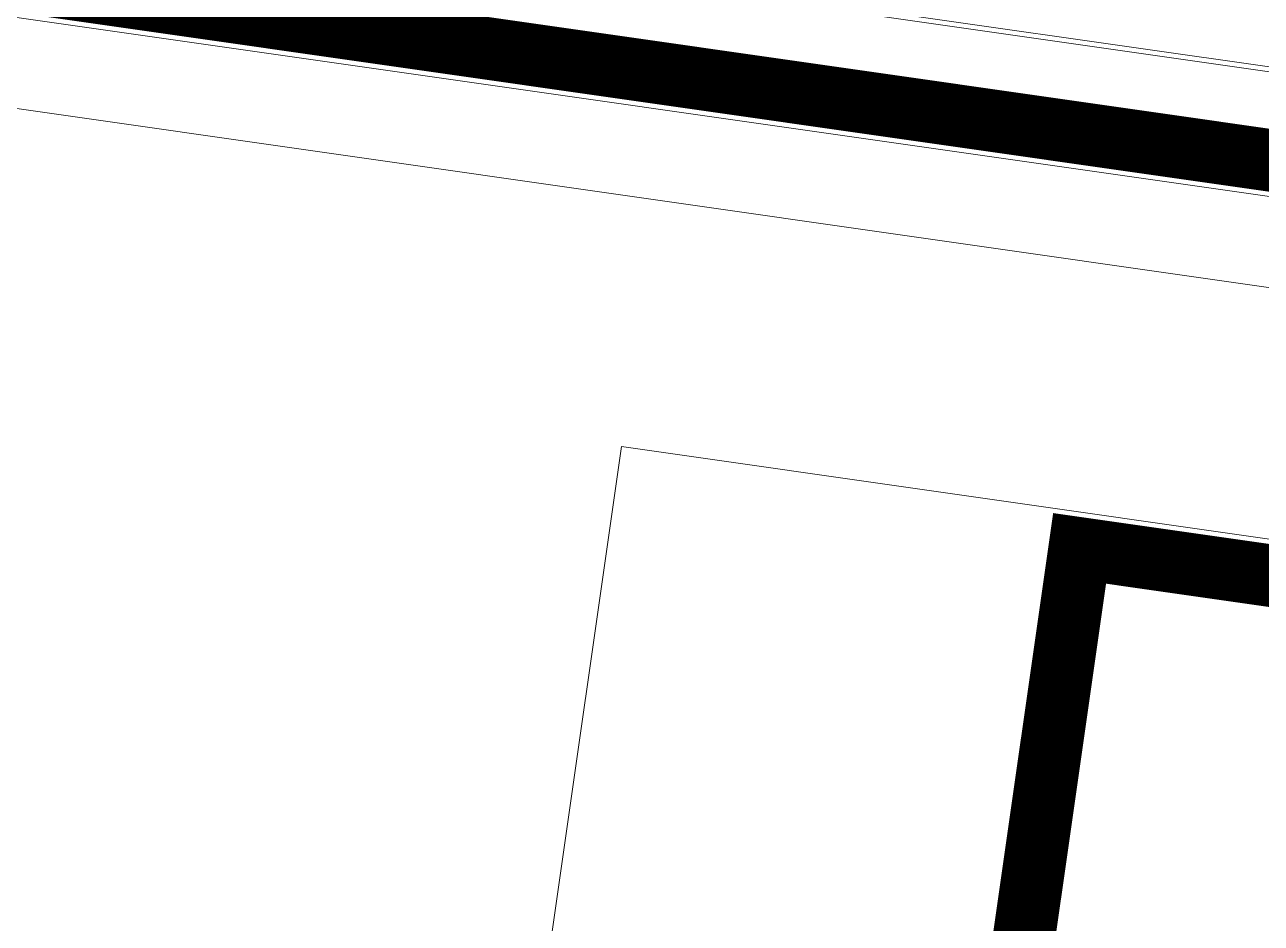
# Model space of a CAD drawing. Header units: millimetres. Extents: x -361192058 to 101130107379, y -14071650034 to 19218552450.
# Drawn here: x -135924.4 to -135806.7, y 41859.8 to 41945.3 of the extents above; entities that cross this region are included whole.
import ezdxf
from ezdxf.enums import TextEntityAlignment as Align

# ---------------------------------------------------------------- set-up
doc = ezdxf.new("R2010")
doc.units = ezdxf.units.MM
doc.header["$LTSCALE"] = 0.5
doc.layers.add('02', color=2, linetype='Continuous')
doc.layers.add('PISO', color=8, linetype='Continuous')
doc.styles.get("Standard").update_dxf_attribs({"font": 'txt.shx', "height": 0.12})

# ---------------------------------------------------------------- blocks, each defined once
blk = doc.blocks.new('APROVADO QUADRA 21.2 MBVII')
at = {"layer": '02', "lineweight": 18}
for points in [[(4229.7208, 2438.8395), (4290.9208, 2438.8395), (4290.9208, 2483.3895), (4229.7208, 2483.3895)], [(4161.4658, 2399.6122), (4222.6658, 2399.6122), (4222.6658, 2444.1622), (4161.4658, 2444.1622)], [(4221.9158, 2443.4122), (4201.8317, 2443.4122), (4201.8317, 2423.5409), (4221.9158, 2423.5409)]]:
    blk.add_lwpolyline(points, close=True, dxfattribs=at)
at = {"layer": '02', "lineweight": 18, "const_width": 0.1}
for points in [[(4230.4708, 2439.5895), (4290.1708, 2439.5895), (4290.1708, 2482.6395), (4230.4708, 2482.6395)], [(4162.2158, 2400.3622), (4221.9158, 2400.3622), (4221.9158, 2443.4122), (4162.2158, 2443.4122)]]:
    blk.add_lwpolyline(points, close=True, dxfattribs=at)
at = {"layer": '02', "lineweight": 18}
blk.add_lwpolyline([(4229.7208, 2438.8395), (4227.8458, 2438.8395), (4227.8458, 2458.3395), (4229.7208, 2460.2145), (4230.4708, 2460.2145)], dxfattribs=at)
at = {"layer": 'PISO', "color": 8, "lineweight": 18}
for p, q in [((4232.2938, 2441.2385), (4232.2938, 2448.2385)), ((4232.3938, 2441.3385), (4232.3938, 2448.1385))]:
    blk.add_line(p, q, dxfattribs=at)
at = {"color": 0, "lineweight": 13, "flags": 8}
for p in [(4700.7247, 2280.1125), (4699.5738, 2277.8964), (4702.3546, 2276.195), (4703.6722, 2274.085), (4699.8445, 2272.2194), (4703.0488, 2270.137), (4703.0877, 2267.9803), (4700.6523, 2261.5216), (4700.7007, 2257.1593)]:
    blk.add_attdef('NIVEL', p, '', height=0.075, dxfattribs=at)
for rotation, width, p in [(90, 0.8, (4700.8205, 2275.7521)), (270, 0.6, (4703.8437, 2274.9021)), (90, 0.8, (4701.5575, 2268.5021)), (180, 0.6, (4651.1817, 2236.1931))]:
    blk.add_attdef('$PORTA', text='', height=0.09, rotation=rotation, dxfattribs=dict(at, width=width)).set_placement(p, align=Align.MIDDLE)
for p in [(4654.176, 2240.463), (4648.499, 2240.1923), (4637.8012, 2239.3845), (4633.4388, 2239.3361), (4656.3921, 2239.3121), (4652.4746, 2237.6822), (4646.4166, 2236.988), (4644.2598, 2236.9491), (4650.3646, 2236.3646)]:
    blk.add_attdef('NIVEL', p, '', height=0.075, rotation=270, dxfattribs=at)
at = {"color": 0, "lineweight": 13, "width": 0.8, "flags": 8}
for p in [(4652.0317, 2239.2163), (4644.7817, 2238.4793)]:
    blk.add_attdef('$PORTA', text='', height=0.09, dxfattribs=at).set_placement(p, align=Align.MIDDLE)

msp = doc.modelspace()

# ---------------------------------------------------------------- block references
at = {"layer": '02', "color": 0, "lineweight": 30, "xscale": -4.574818403918471, "yscale": -59.40450511825884, "zscale": 4.574818403918471, "rotation": 261.8606972171988}
msp.add_blockref('APROVADO QUADRA 21.2 MBVII', (5129.041, 2225.201), dxfattribs=at)

doc.saveas('drawing.dxf')
